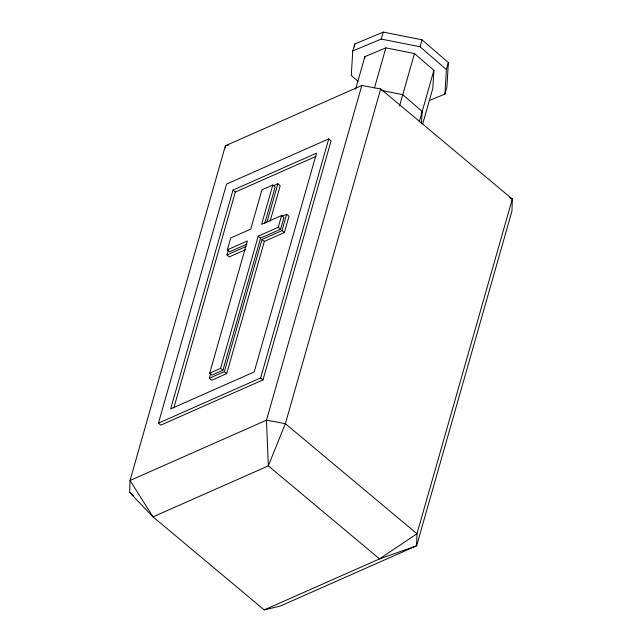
<?xml version="1.0" encoding="UTF-8"?>
<svg xmlns="http://www.w3.org/2000/svg" width="642" height="642" viewBox="0 0 642 642"><rect width="100%" height="100%" fill="white"/><g stroke="black" fill="none" stroke-linecap="round" stroke-linejoin="round"><path stroke-width="0.96" d="M129.692 492.502L130.029 480.497L225.374 145.798L361.831 85.458L380.706 88.965L512.308 199.06L511.971 211.066L416.626 545.764L280.169 606.104L264.223 609.9L153.013 516.858L129.692 492.502L133.512 495.704M225.318 147.796L225.374 145.798L228.319 145.228M429.346 100.585L444.914 94.085L446.896 87.111L448.389 62.595L422.019 39.804L383.234 32.1L354.753 43.993L352.771 50.959L351.278 75.483L358.059 81.341M354.577 46.93L354.753 43.993M364.76 58.534L364.881 56.632L385.874 47.869L414.459 53.543L433.904 70.339L432.796 88.419L422.725 123.802M421.433 123.826L422.187 111.459L402.751 94.663L381.781 90.498M444.914 94.085L446.407 69.561L448.389 62.595M158.446 423.15L226.546 184.085L328.744 138.897L331.079 140.855L262.987 379.92L160.781 425.108L158.446 423.15L260.644 377.961L328.744 138.897M232.99 190.104L170.668 408.882L254.2 371.951L316.522 153.165L232.99 190.104L235.325 192.054L316.137 156.327M173.83 407.943L235.325 192.054M246.969 244.12L229.692 251.76L227.356 249.81L230.719 237.997L250.725 229.146L261.936 189.807L272.81 185L275.145 186.958L264.761 223.416M245.669 249.658L229.298 256.896L226.963 254.946L228.335 250.139M272.81 185L261.607 224.339L281.613 215.495L283.949 217.445L280.578 229.258L260.572 238.11L222.918 370.29L212.045 375.097L209.709 373.146L247.363 240.959L227.356 249.81M282.127 216.274L286.669 214.267L289.004 216.218L284.358 232.556L264.352 241.4L226.698 373.58L211.651 380.233L209.316 378.282L210.68 373.492M209.709 373.146L220.583 368.331L258.236 236.152L278.243 227.308L281.613 215.495M209.316 378.282L224.363 371.63L262.016 239.45L282.023 230.598L286.669 214.267M266.944 222.148L277.874 183.773L280.209 185.723L270.097 221.225M355.62 89.142L364.881 56.632M361.831 85.458L266.486 420.165L268.332 465.875L379.542 558.909L416.626 545.764L416.971 533.767L512.308 199.06L509.78 197.463M352.771 50.959L381.252 39.074L383.234 32.1M374.43 88.026L385.874 47.869M380.706 88.965L285.369 423.672L268.332 465.875L153.013 516.858L130.029 480.497L266.486 420.165L285.369 423.672L416.971 533.767L379.542 558.909L264.223 609.9M399.549 105.906L414.459 53.543M446.407 69.561L420.037 46.778L422.019 39.804M419.25 121.763L433.904 70.339M273.452 185.731L277.874 183.773M226.963 254.946L246.063 246.504M381.252 39.074L420.037 46.778M509.716 197.543L512.308 199.06M278.243 227.308L280.578 229.258M282.023 230.598L284.358 232.556M258.236 236.152L260.572 238.11M262.016 239.45L264.352 241.4M260.644 377.961L262.987 379.92M220.583 368.331L222.918 370.29M224.363 371.63L226.698 373.58"/></g></svg>
